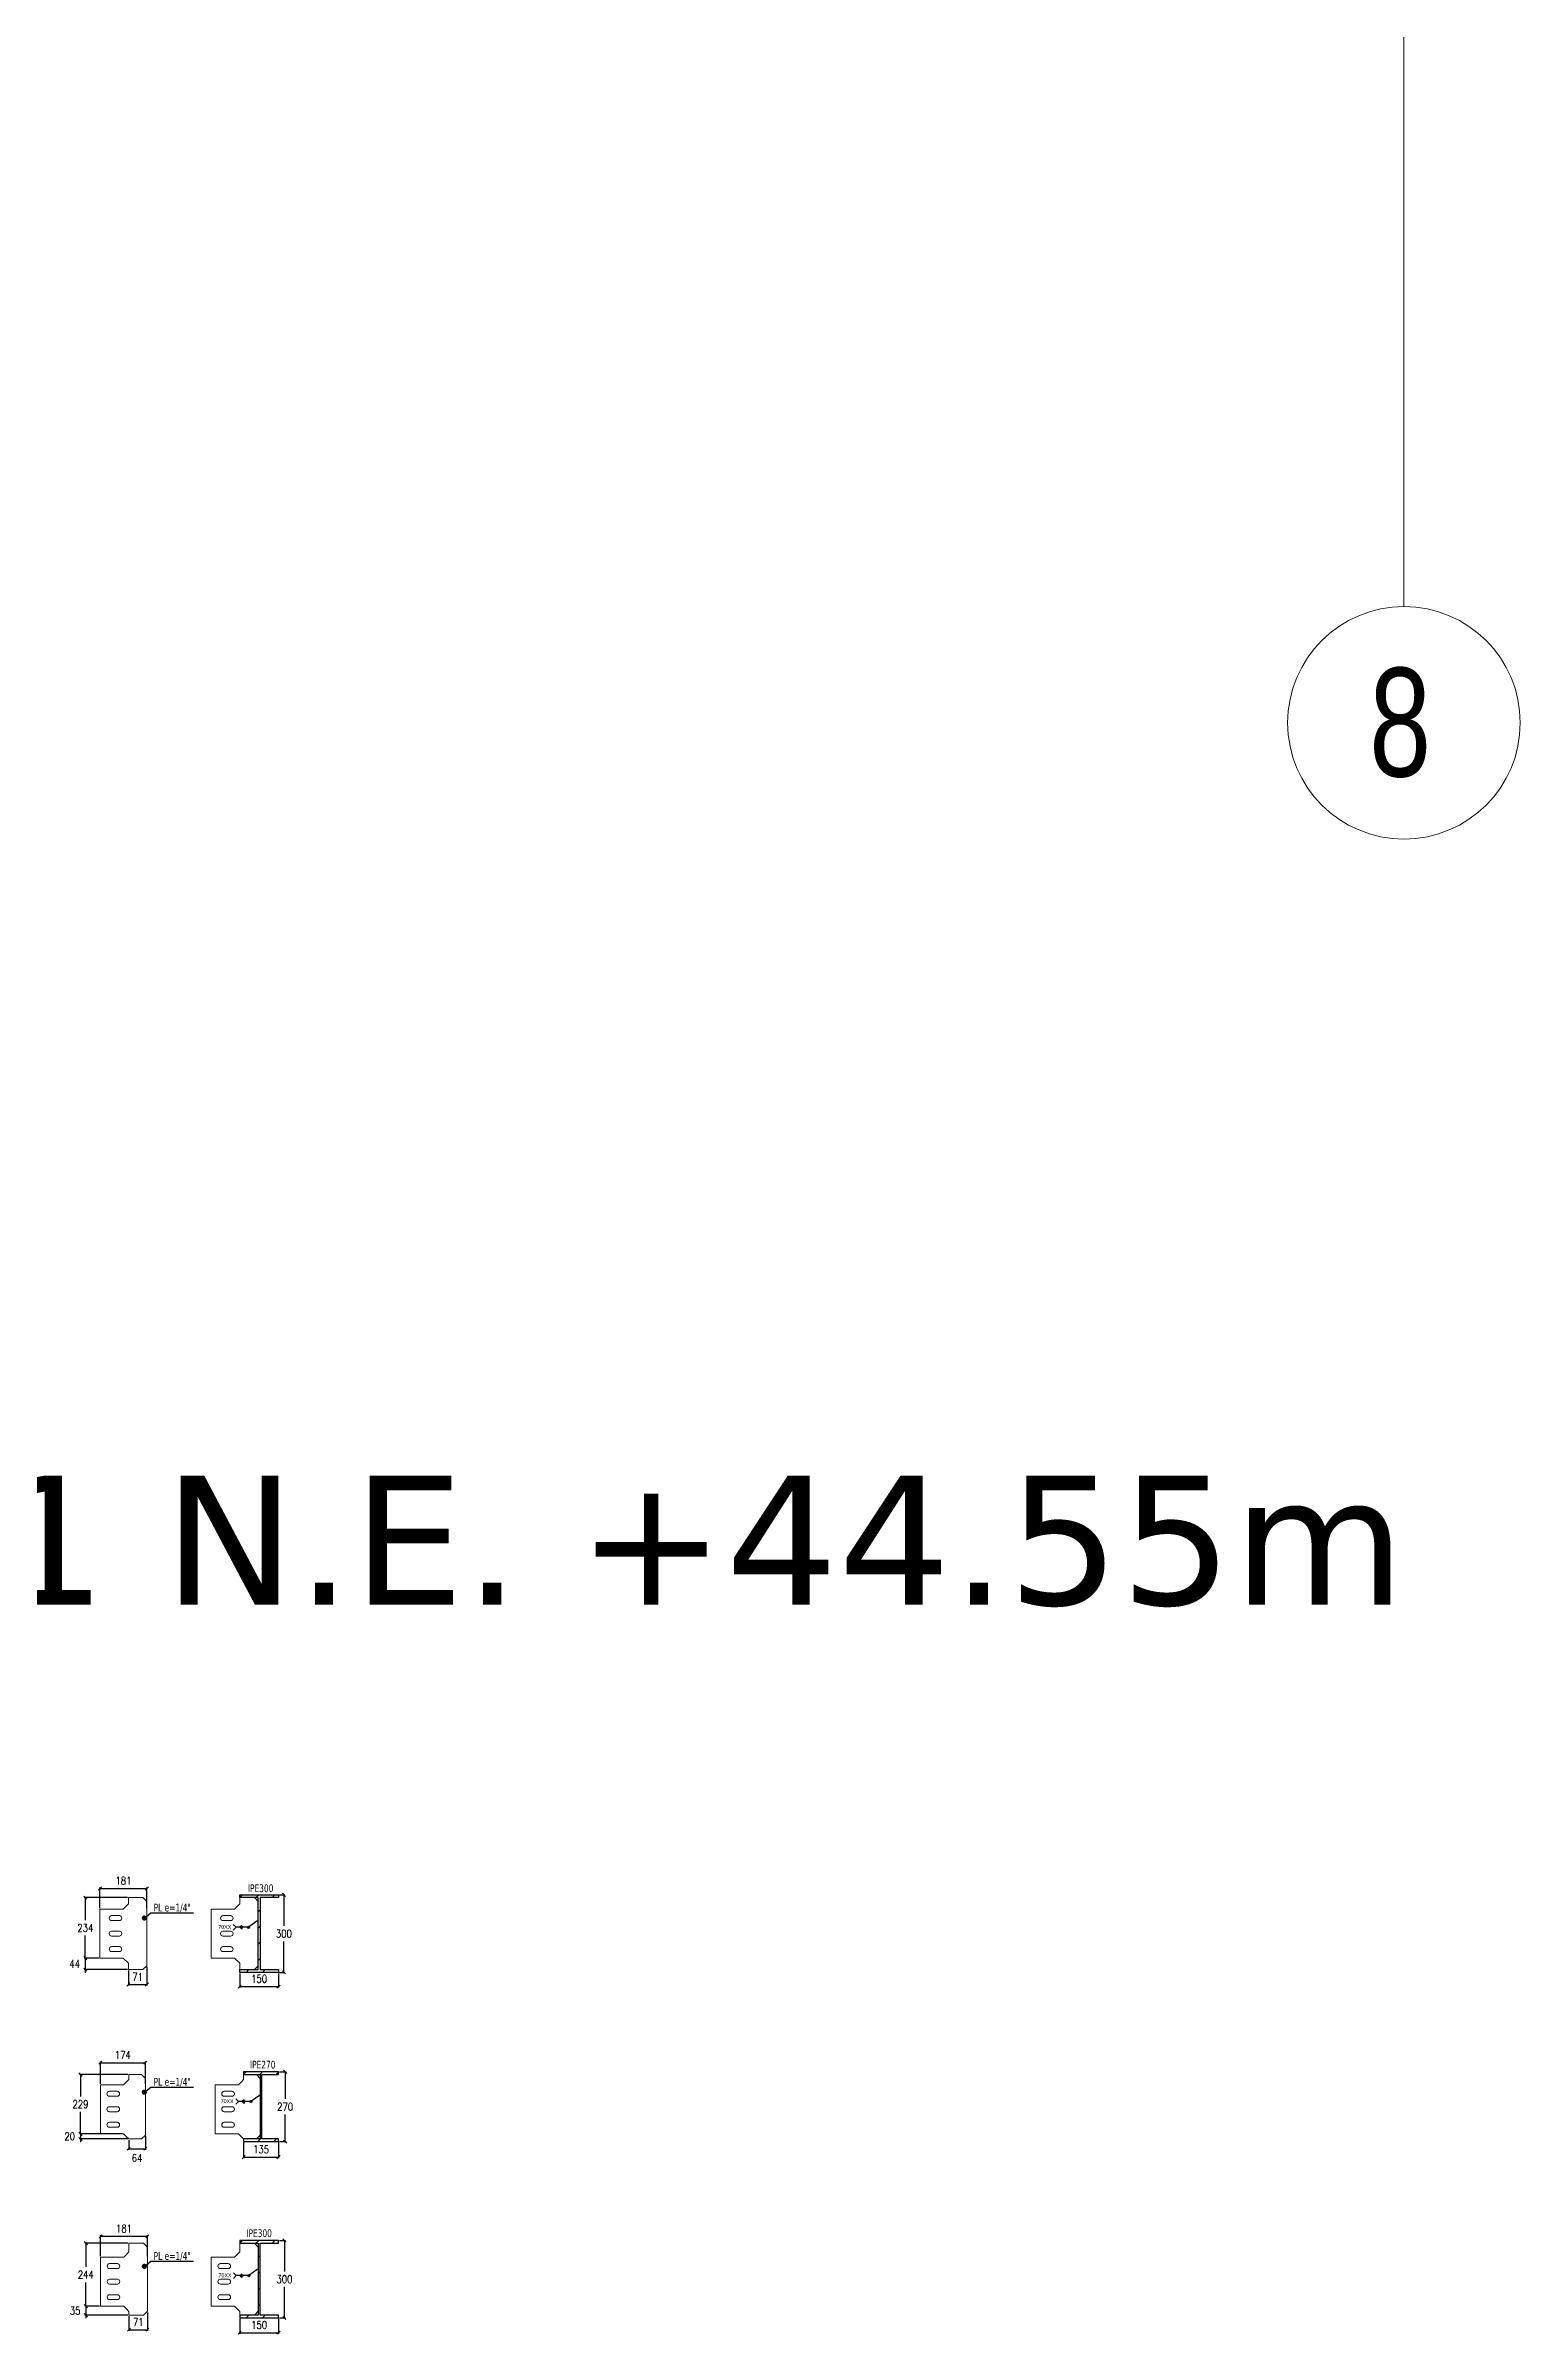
# Model space of a CAD drawing. Header units: millimetres. Extents: x -900 to 77642, y -21218 to 30657.
# Drawn here: x 8141 to 13847, y -11156 to -2299 of the extents above; entities that cross this region are included whole.
import ezdxf
from ezdxf.enums import TextEntityAlignment as Align

# ---------------------------------------------------------------- set-up
doc = ezdxf.new("R2010")
doc.units = ezdxf.units.MM
doc.header["$LTSCALE"] = 0.9
doc.linetypes.add('Grid Line', pattern=[3.33375, 1.905, -0.47625, 0.47625, -0.47625])
for name, color, linetype in [('COTAS', 8, 'Continuous'), ('TEXTO GENRAL', 3, 'Continuous'), ('TITULO', 3, 'Continuous')]:
    doc.layers.add(name, color=color, linetype=linetype)
for name, color, linetype, lineweight in [('E_EJES', 8, 'Continuous', 9), ('E_EJES-1', 8, 'Grid Line', 9), ('P-PLATINA', 6, 'Continuous', 15)]:
    doc.layers.add(name, color=color, linetype=linetype, lineweight=lineweight)
doc.styles.add('CNI_COTAS', font='romans.shx', dxfattribs={"width": 0.8})
doc.styles.add('ROMANS', font='DINGRAFO.SHX')
doc.styles.add('Swis721 LtCn BT', font='swisscl.ttf', dxfattribs={"height": 0.42})
doc.styles.add('TEXTO GENERAL', font='verdana.ttf', dxfattribs={"height": 0.9})
doc.styles.add('VERDANA', font='verdana.ttf')
doc.dimstyles.new('1.1', dxfattribs={"dimscale": 0, "dimtxt": 15, "dimasz": 20, "dimexe": 2, "dimexo": 2, "dimgap": 7, "dimtad": 1, "dimdec": 0, "dimzin": 4, "dimdsep": 46, "dimtxsty": 'CNI_COTAS', "dimblk": 'DOTSMALL', "dimcen": 0, "dimclrd": 256, "dimclrt": 3, "dimadec": 0, "dimazin": 0, "dimtfac": 1, "dimtdec": 0, "dimtmove": 2, "dimatfit": 0, "dimldrblk": 'DOT', "dimfxl": 0.05, "dimtolj": 1, "dimtzin": 0, "dimarcsym": 1})
doc.dimstyles.new('1.4', dxfattribs={"dimscale": 0, "dimtxt": 30, "dimasz": 12, "dimexe": 4, "dimexo": 4, "dimgap": 15, "dimtad": 1, "dimdec": 0, "dimzin": 4, "dimdsep": 46, "dimtxsty": 'CNI_COTAS', "dimblk": 'OBLIQUE', "dimcen": -0.09, "dimclrd": 256, "dimclrt": 3, "dimadec": 0, "dimazin": 0, "dimtfac": 1, "dimtdec": 0, "dimtmove": 2, "dimatfit": 0, "dimldrblk": 'DOT', "dimfxl": 0.05, "dimtolj": 1, "dimtzin": 0, "dimarcsym": 0})

# ---------------------------------------------------------------- blocks, each defined once
blk = doc.blocks.new('Grid - CNI_NOMBRE EJES-372759-_42_00m_N_E_-NIVEL-11 DOC')
at = {"layer": 'E_EJES'}
blk.add_circle((0, 0), 0.003, dxfattribs=at)
blk = doc.blocks.new('_Oblique')
at = {"color": 0, "linetype": 'ByBlock', "lineweight": -2}
blk.add_line((-0.5, -0.5), (0.5, 0.5), dxfattribs=at)
blk = doc.blocks.new('*D563')
at = {"layer": 'COTAS', "color": 0, "lineweight": -2, "transparency": 16777216}
for p, q in [((8350.7, -9506.3), (8350.7, -9426.7)), ((8532.1, -9506.3), (8532.1, -9426.7))]:
    blk.add_line(p, q, dxfattribs=at)
at = {"layer": 'COTAS', "lineweight": -2, "transparency": 16777216}
blk.add_line((8350.7, -9430.7), (8532.1, -9430.7), dxfattribs=at)
at = {"layer": 'Defpoints', "color": 0, "transparency": 16777216}
for p in [(8532.1, -9430.7), (8350.7, -9510.3), (8532.1, -9510.3)]:
    blk.add_point(p, dxfattribs=at)
at = {"layer": 'COTAS', "lineweight": -2, "transparency": 16777216, "xscale": 12, "yscale": 12, "zscale": 12, "rotation": 180}
blk.add_blockref('_Oblique', (8350.7, -9430.7), dxfattribs=at)
at = {"layer": 'COTAS', "lineweight": -2, "transparency": 16777216, "xscale": 12, "yscale": 12, "zscale": 12}
blk.add_blockref('_Oblique', (8532.1, -9430.7), dxfattribs=at)
at = {"layer": 'COTAS', "color": 3, "transparency": 16777216, "insert": (8441.4, -9400.7), "char_height": 30, "attachment_point": 5, "style": 'CNI_COTAS'}
blk.add_mtext('\\A1;181', dxfattribs=at)
blk = doc.blocks.new('_Dot')
at = {"color": 0, "linetype": 'ByBlock', "lineweight": -2}
blk.add_line((-0.5, 0), (-1, 0), dxfattribs=at)
at = {"color": 0, "linetype": 'ByBlock', "const_width": 0.5}
blk.add_lwpolyline([(-0.25, 0, 1), (0.25, 0, 1)], format="xyb", close=True, dxfattribs=at)
blk = doc.blocks.new('*D564')
at = {"layer": 'COTAS', "color": 0, "lineweight": -2, "transparency": 16777216}
for p, q in [((8456.7, -9466), (8289.8, -9466)), ((8346.7, -9700.3), (8289.8, -9700.3))]:
    blk.add_line(p, q, dxfattribs=at)
at = {"layer": 'COTAS', "lineweight": -2, "transparency": 16777216}
for p, q in [((8293.8, -9466), (8293.8, -9553.1)), ((8293.8, -9700.3), (8293.8, -9613.1))]:
    blk.add_line(p, q, dxfattribs=at)
at = {"layer": 'Defpoints', "color": 0, "transparency": 16777216}
for p in [(8460.7, -9466), (8293.8, -9700.3), (8350.7, -9700.3)]:
    blk.add_point(p, dxfattribs=at)
at = {"layer": 'COTAS', "lineweight": -2, "transparency": 16777216, "xscale": 12, "yscale": 12, "zscale": 12}
for p, rotation in [((8293.8, -9466), 90), ((8293.8, -9700.3), 270)]:
    blk.add_blockref('_Oblique', p, dxfattribs=dict(at, rotation=rotation))
at = {"layer": 'COTAS', "color": 3, "transparency": 16777216, "insert": (8293.8, -9583.1), "char_height": 30, "attachment_point": 5, "rotation": 0.01, "style": 'CNI_COTAS'}
blk.add_mtext('\\A1;234', dxfattribs=at)
blk = doc.blocks.new('*D565')
at = {"layer": 'COTAS', "color": 0, "lineweight": -2, "transparency": 16777216}
for p, q in [((8346.7, -9700.3), (8289.8, -9700.3)), ((8456.7, -9744.6), (8289.8, -9744.6))]:
    blk.add_line(p, q, dxfattribs=at)
at = {"layer": 'COTAS', "lineweight": -2, "transparency": 16777216}
for p, q in [((8293.8, -9700.3), (8293.8, -9688.3)), ((8293.8, -9700.3), (8293.8, -9744.6)), ((8293.8, -9744.6), (8293.8, -9756.6))]:
    blk.add_line(p, q, dxfattribs=at)
at = {"layer": 'Defpoints', "color": 0, "transparency": 16777216}
for p in [(8350.7, -9700.3), (8293.8, -9744.6), (8460.7, -9744.6)]:
    blk.add_point(p, dxfattribs=at)
at = {"layer": 'COTAS', "lineweight": -2, "transparency": 16777216, "xscale": 12, "yscale": 12, "zscale": 12}
for p, rotation in [((8293.8, -9700.3), 270), ((8293.8, -9744.6), 90)]:
    blk.add_blockref('_Oblique', p, dxfattribs=dict(at, rotation=rotation))
at = {"layer": 'COTAS', "color": 3, "transparency": 16777216, "insert": (8252.3, -9722.4), "char_height": 30, "attachment_point": 5, "rotation": 0.01, "style": 'CNI_COTAS'}
blk.add_mtext('\\A1;44', dxfattribs=at)
blk = doc.blocks.new('*D566')
at = {"layer": 'COTAS', "color": 0, "lineweight": -2, "transparency": 16777216}
for p, q in [((8532.1, -9733.6), (8532.1, -9806.4)), ((8460.7, -9748.6), (8460.7, -9806.4))]:
    blk.add_line(p, q, dxfattribs=at)
at = {"layer": 'COTAS', "lineweight": -2, "transparency": 16777216}
blk.add_line((8460.7, -9802.4), (8532.1, -9802.4), dxfattribs=at)
at = {"layer": 'Defpoints', "color": 0, "transparency": 16777216}
for p in [(8532.1, -9729.6), (8460.7, -9744.6), (8532.1, -9802.4)]:
    blk.add_point(p, dxfattribs=at)
at = {"layer": 'COTAS', "lineweight": -2, "transparency": 16777216, "xscale": 12, "yscale": 12, "zscale": 12, "rotation": 180}
blk.add_blockref('_Oblique', (8460.7, -9802.4), dxfattribs=at)
at = {"layer": 'COTAS', "lineweight": -2, "transparency": 16777216, "xscale": 12, "yscale": 12, "zscale": 12}
blk.add_blockref('_Oblique', (8532.1, -9802.4), dxfattribs=at)
at = {"layer": 'COTAS', "color": 3, "transparency": 16777216, "insert": (8496.4, -9772.4), "char_height": 30, "attachment_point": 5, "style": 'CNI_COTAS'}
blk.add_mtext('\\A1;71', dxfattribs=at)
blk = doc.blocks.new('*D567')
at = {"layer": 'COTAS', "color": 0, "lineweight": -2, "transparency": 16777216}
for p, q in [((8891.5, -9759.3), (8891.5, -9814.2)), ((9041.5, -9759.3), (9041.5, -9814.2))]:
    blk.add_line(p, q, dxfattribs=at)
at = {"layer": 'COTAS', "lineweight": -2, "transparency": 16777216}
blk.add_line((8891.5, -9810.2), (9041.5, -9810.2), dxfattribs=at)
at = {"layer": 'Defpoints', "color": 0, "transparency": 16777216}
for p in [(8891.5, -9755.3), (9041.5, -9755.3), (9041.5, -9810.2)]:
    blk.add_point(p, dxfattribs=at)
at = {"layer": 'COTAS', "lineweight": -2, "transparency": 16777216, "xscale": 12, "yscale": 12, "zscale": 12, "rotation": 180}
blk.add_blockref('_Oblique', (8891.5, -9810.2), dxfattribs=at)
at = {"layer": 'COTAS', "lineweight": -2, "transparency": 16777216, "xscale": 12, "yscale": 12, "zscale": 12}
blk.add_blockref('_Oblique', (9041.5, -9810.2), dxfattribs=at)
at = {"layer": 'COTAS', "color": 3, "transparency": 16777216, "insert": (8966.5, -9780.2), "char_height": 30, "attachment_point": 5, "style": 'CNI_COTAS'}
blk.add_mtext('\\A1;150', dxfattribs=at)
blk = doc.blocks.new('*D568')
at = {"layer": 'COTAS', "color": 0, "lineweight": -2, "transparency": 16777216}
for p, q in [((9045.5, -9455.3), (9066.4, -9455.3)), ((9045.5, -9755.3), (9066.4, -9755.3))]:
    blk.add_line(p, q, dxfattribs=at)
at = {"layer": 'COTAS', "lineweight": -2, "transparency": 16777216}
for p, q in [((9062.4, -9455.3), (9062.4, -9575.3)), ((9062.4, -9755.3), (9062.4, -9635.3))]:
    blk.add_line(p, q, dxfattribs=at)
at = {"layer": 'Defpoints', "color": 0, "transparency": 16777216}
for p in [(9041.5, -9455.3), (9062.4, -9455.3), (9041.5, -9755.3)]:
    blk.add_point(p, dxfattribs=at)
at = {"layer": 'COTAS', "lineweight": -2, "transparency": 16777216, "xscale": 12, "yscale": 12, "zscale": 12}
for p, rotation in [((9062.4, -9455.3), 90), ((9062.4, -9755.3), 270)]:
    blk.add_blockref('_Oblique', p, dxfattribs=dict(at, rotation=rotation))
at = {"layer": 'COTAS', "color": 3, "transparency": 16777216, "insert": (9062.4, -9605.3), "char_height": 30, "attachment_point": 5, "rotation": 0.01, "style": 'CNI_COTAS'}
blk.add_mtext('\\A1;300', dxfattribs=at)
blk = doc.blocks.new('_DotSmall')
at = {"color": 0, "linetype": 'ByBlock', "const_width": 0.5}
blk.add_lwpolyline([(-0.0625, 0, 1), (0.0625, 0, 1)], format="xyb", close=True, dxfattribs=at)
blk = doc.blocks.new('SOLDADURA FILETE ALREDEDOR')
h = blk.add_hatch(color=256)
h.dxf.hatch_style = 1
h.paths.add_polyline_path([(5064, 3679), (5060, 3684), (5066, 3685)])
for p, q in [((5016, 3649), (4948, 3649)), ((4979, 3659), (4969, 3649)), ((4979, 3639), (4969, 3649)), ((4979, 3649), (4979, 3659)), ((4979, 3649), (4979, 3639)), ((5062, 3682), (5016, 3649))]:
    blk.add_line(p, q)
blk.add_lwpolyline([(4933, 3634), (4948, 3649), (4933, 3664)])
blk.add_lwpolyline([(5066, 3685), (5064, 3679), (5060, 3684)], close=True)
blk.add_circle((5016, 3649), 5.81)
at = {"layer": 'TITULO', "style": 'ROMANS'}
for s, height, p in [('70XX', 21, (4851, 3640)), ('6', 7.5, (4981, 3651)), ('6', 7.5, (4981, 3639))]:
    blk.add_text(s, height=height, dxfattribs=at).set_placement(p)
blk = doc.blocks.new('*D569')
at = {"layer": 'COTAS', "color": 0, "lineweight": -2, "transparency": 16777216}
for p, q in [((8352, -10186), (8352, -10100.8)), ((8526.2, -10186), (8526.2, -10100.8))]:
    blk.add_line(p, q, dxfattribs=at)
at = {"layer": 'COTAS', "lineweight": -2, "transparency": 16777216}
blk.add_line((8352, -10104.8), (8526.2, -10104.8), dxfattribs=at)
at = {"layer": 'Defpoints', "color": 0, "transparency": 16777216}
for p in [(8526.2, -10104.8), (8352, -10190), (8526.2, -10190)]:
    blk.add_point(p, dxfattribs=at)
at = {"layer": 'COTAS', "lineweight": -2, "transparency": 16777216, "xscale": 12, "yscale": 12, "zscale": 12, "rotation": 180}
blk.add_blockref('_Oblique', (8352, -10104.8), dxfattribs=at)
at = {"layer": 'COTAS', "lineweight": -2, "transparency": 16777216, "xscale": 12, "yscale": 12, "zscale": 12}
blk.add_blockref('_Oblique', (8526.2, -10104.8), dxfattribs=at)
at = {"layer": 'COTAS', "color": 3, "transparency": 16777216, "insert": (8439.1, -10074.8), "char_height": 30, "attachment_point": 5, "style": 'CNI_COTAS'}
blk.add_mtext('\\A1;174', dxfattribs=at)
blk = doc.blocks.new('*D570')
at = {"layer": 'COTAS', "color": 0, "lineweight": -2, "transparency": 16777216}
for p, q in [((8458, -10150.5), (8271.1, -10150.5)), ((8348, -10380), (8271.1, -10380))]:
    blk.add_line(p, q, dxfattribs=at)
at = {"layer": 'COTAS', "lineweight": -2, "transparency": 16777216}
for p, q in [((8275.1, -10150.5), (8275.1, -10235.3)), ((8275.1, -10380), (8275.1, -10295.3))]:
    blk.add_line(p, q, dxfattribs=at)
at = {"layer": 'Defpoints', "color": 0, "transparency": 16777216}
for p in [(8462, -10150.5), (8275.1, -10380), (8352, -10380)]:
    blk.add_point(p, dxfattribs=at)
at = {"layer": 'COTAS', "lineweight": -2, "transparency": 16777216, "xscale": 12, "yscale": 12, "zscale": 12}
for p, rotation in [((8275.1, -10150.5), 90), ((8275.1, -10380), 270)]:
    blk.add_blockref('_Oblique', p, dxfattribs=dict(at, rotation=rotation))
at = {"layer": 'COTAS', "color": 3, "transparency": 16777216, "insert": (8275.1, -10265.3), "char_height": 30, "attachment_point": 5, "rotation": 0.01, "style": 'CNI_COTAS'}
blk.add_mtext('\\A1;229', dxfattribs=at)
blk = doc.blocks.new('*D571')
at = {"layer": 'COTAS', "color": 0, "lineweight": -2, "transparency": 16777216}
for p, q in [((8438, -10380), (8271.1, -10380)), ((8458, -10400.1), (8271.1, -10400.1))]:
    blk.add_line(p, q, dxfattribs=at)
at = {"layer": 'COTAS', "lineweight": -2, "transparency": 16777216}
for p, q in [((8275.1, -10380), (8275.1, -10368)), ((8275.1, -10380), (8275.1, -10400.1)), ((8275.1, -10400.1), (8275.1, -10412.1))]:
    blk.add_line(p, q, dxfattribs=at)
at = {"layer": 'Defpoints', "color": 0, "transparency": 16777216}
for p in [(8275.1, -10400.1), (8442, -10380), (8462, -10400.1)]:
    blk.add_point(p, dxfattribs=at)
at = {"layer": 'COTAS', "lineweight": -2, "transparency": 16777216, "xscale": 12, "yscale": 12, "zscale": 12}
for p, rotation in [((8275.1, -10380), 270), ((8275.1, -10400.1), 90)]:
    blk.add_blockref('_Oblique', p, dxfattribs=dict(at, rotation=rotation))
at = {"layer": 'COTAS', "color": 3, "transparency": 16777216, "insert": (8233.6, -10390.1), "char_height": 30, "attachment_point": 5, "rotation": 0.01, "style": 'CNI_COTAS'}
blk.add_mtext('\\A1;20', dxfattribs=at)
blk = doc.blocks.new('*D572')
at = {"layer": 'COTAS', "color": 0, "lineweight": -2, "transparency": 16777216}
for p, q in [((8462, -10404.1), (8462, -10441.9)), ((8526.2, -10389.1), (8526.2, -10441.9))]:
    blk.add_line(p, q, dxfattribs=at)
at = {"layer": 'COTAS', "lineweight": -2, "transparency": 16777216}
blk.add_line((8462, -10437.9), (8526.2, -10437.9), dxfattribs=at)
at = {"layer": 'Defpoints', "color": 0, "transparency": 16777216}
for p in [(8462, -10400.1), (8526.2, -10385.1), (8526.2, -10437.9)]:
    blk.add_point(p, dxfattribs=at)
at = {"layer": 'COTAS', "lineweight": -2, "transparency": 16777216, "xscale": 12, "yscale": 12, "zscale": 12, "rotation": 180}
blk.add_blockref('_Oblique', (8462, -10437.9), dxfattribs=at)
at = {"layer": 'COTAS', "lineweight": -2, "transparency": 16777216, "xscale": 12, "yscale": 12, "zscale": 12}
blk.add_blockref('_Oblique', (8526.2, -10437.9), dxfattribs=at)
at = {"layer": 'COTAS', "color": 3, "transparency": 16777216, "insert": (8494.1, -10473.9), "char_height": 30, "attachment_point": 5, "style": 'CNI_COTAS'}
blk.add_mtext('\\A1;64', dxfattribs=at)
blk = doc.blocks.new('*D573')
at = {"layer": 'COTAS', "color": 0, "lineweight": -2, "transparency": 16777216}
for p, q in [((8906.5, -10414.3), (8906.5, -10474.3)), ((9041.5, -10414.3), (9041.5, -10474.3))]:
    blk.add_line(p, q, dxfattribs=at)
at = {"layer": 'COTAS', "lineweight": -2, "transparency": 16777216}
blk.add_line((8906.5, -10470.3), (9041.5, -10470.3), dxfattribs=at)
at = {"layer": 'Defpoints', "color": 0, "transparency": 16777216}
for p in [(8906.5, -10410.3), (9041.5, -10410.3), (9041.5, -10470.3)]:
    blk.add_point(p, dxfattribs=at)
at = {"layer": 'COTAS', "lineweight": -2, "transparency": 16777216, "xscale": 12, "yscale": 12, "zscale": 12, "rotation": 180}
blk.add_blockref('_Oblique', (8906.5, -10470.3), dxfattribs=at)
at = {"layer": 'COTAS', "lineweight": -2, "transparency": 16777216, "xscale": 12, "yscale": 12, "zscale": 12}
blk.add_blockref('_Oblique', (9041.5, -10470.3), dxfattribs=at)
at = {"layer": 'COTAS', "color": 3, "transparency": 16777216, "insert": (8974, -10440.3), "char_height": 30, "attachment_point": 5, "style": 'CNI_COTAS'}
blk.add_mtext('\\A1;135', dxfattribs=at)
blk = doc.blocks.new('*D574')
at = {"layer": 'COTAS', "color": 0, "lineweight": -2, "transparency": 16777216}
for p, q in [((9045.5, -10140.3), (9071.2, -10140.3)), ((9045.5, -10410.3), (9071.2, -10410.3))]:
    blk.add_line(p, q, dxfattribs=at)
at = {"layer": 'COTAS', "lineweight": -2, "transparency": 16777216}
for p, q in [((9067.2, -10140.3), (9067.2, -10245.3)), ((9067.2, -10410.3), (9067.2, -10305.3))]:
    blk.add_line(p, q, dxfattribs=at)
at = {"layer": 'Defpoints', "color": 0, "transparency": 16777216}
for p in [(9041.5, -10140.3), (9067.2, -10140.3), (9041.5, -10410.3)]:
    blk.add_point(p, dxfattribs=at)
at = {"layer": 'COTAS', "lineweight": -2, "transparency": 16777216, "xscale": 12, "yscale": 12, "zscale": 12}
for p, rotation in [((9067.2, -10140.3), 90), ((9067.2, -10410.3), 270)]:
    blk.add_blockref('_Oblique', p, dxfattribs=dict(at, rotation=rotation))
at = {"layer": 'COTAS', "color": 3, "transparency": 16777216, "insert": (9067.2, -10275.3), "char_height": 30, "attachment_point": 5, "rotation": 0.01, "style": 'CNI_COTAS'}
blk.add_mtext('\\A1;270', dxfattribs=at)
blk = doc.blocks.new('*D575')
at = {"layer": 'COTAS', "color": 0, "lineweight": -2, "transparency": 16777216}
for p, q in [((8458.9, -10803.4), (8291.9, -10803.4)), ((8348.9, -11047.1), (8291.9, -11047.1))]:
    blk.add_line(p, q, dxfattribs=at)
at = {"layer": 'COTAS', "lineweight": -2, "transparency": 16777216}
for p, q in [((8295.9, -10803.4), (8295.9, -10895.2)), ((8295.9, -11047.1), (8295.9, -10955.2))]:
    blk.add_line(p, q, dxfattribs=at)
at = {"layer": 'Defpoints', "color": 0, "transparency": 16777216}
for p in [(8462.9, -10803.4), (8295.9, -11047.1), (8352.9, -11047.1)]:
    blk.add_point(p, dxfattribs=at)
at = {"layer": 'COTAS', "lineweight": -2, "transparency": 16777216, "xscale": 12, "yscale": 12, "zscale": 12}
for p, rotation in [((8295.9, -10803.4), 90), ((8295.9, -11047.1), 270)]:
    blk.add_blockref('_Oblique', p, dxfattribs=dict(at, rotation=rotation))
at = {"layer": 'COTAS', "color": 3, "transparency": 16777216, "insert": (8295.9, -10925.2), "char_height": 30, "attachment_point": 5, "rotation": 0.01, "style": 'CNI_COTAS'}
blk.add_mtext('\\A1;244', dxfattribs=at)
blk = doc.blocks.new('*D576')
at = {"layer": 'COTAS', "color": 0, "lineweight": -2, "transparency": 16777216}
for p, q in [((8348.9, -11047.1), (8291.9, -11047.1)), ((8458.9, -11082), (8291.9, -11082))]:
    blk.add_line(p, q, dxfattribs=at)
at = {"layer": 'COTAS', "lineweight": -2, "transparency": 16777216}
for p, q in [((8295.9, -11047.1), (8295.9, -11035.1)), ((8295.9, -11047.1), (8295.9, -11082)), ((8295.9, -11082), (8295.9, -11094))]:
    blk.add_line(p, q, dxfattribs=at)
at = {"layer": 'Defpoints', "color": 0, "transparency": 16777216}
for p in [(8352.9, -11047.1), (8295.9, -11082), (8462.9, -11082)]:
    blk.add_point(p, dxfattribs=at)
at = {"layer": 'COTAS', "lineweight": -2, "transparency": 16777216, "xscale": 12, "yscale": 12, "zscale": 12}
for p, rotation in [((8295.9, -11047.1), 270), ((8295.9, -11082), 90)]:
    blk.add_blockref('_Oblique', p, dxfattribs=dict(at, rotation=rotation))
at = {"layer": 'COTAS', "color": 3, "transparency": 16777216, "insert": (8254.4, -11064.5), "char_height": 30, "attachment_point": 5, "rotation": 0.01, "style": 'CNI_COTAS'}
blk.add_mtext('\\A1;35', dxfattribs=at)
blk = doc.blocks.new('*D577')
at = {"layer": 'COTAS', "color": 0, "lineweight": -2, "transparency": 16777216}
for p, q in [((8462.9, -11086), (8462.9, -11142.3)), ((8534.3, -11071), (8534.3, -11142.3))]:
    blk.add_line(p, q, dxfattribs=at)
at = {"layer": 'COTAS', "lineweight": -2, "transparency": 16777216}
blk.add_line((8462.9, -11138.3), (8534.3, -11138.3), dxfattribs=at)
at = {"layer": 'Defpoints', "color": 0, "transparency": 16777216}
for p in [(8534.3, -11067), (8462.9, -11082), (8534.3, -11138.3)]:
    blk.add_point(p, dxfattribs=at)
at = {"layer": 'COTAS', "lineweight": -2, "transparency": 16777216, "xscale": 12, "yscale": 12, "zscale": 12, "rotation": 180}
blk.add_blockref('_Oblique', (8462.9, -11138.3), dxfattribs=at)
at = {"layer": 'COTAS', "lineweight": -2, "transparency": 16777216, "xscale": 12, "yscale": 12, "zscale": 12}
blk.add_blockref('_Oblique', (8534.3, -11138.3), dxfattribs=at)
at = {"layer": 'COTAS', "color": 3, "transparency": 16777216, "insert": (8498.6, -11108.3), "char_height": 30, "attachment_point": 5, "style": 'CNI_COTAS'}
blk.add_mtext('\\A1;71', dxfattribs=at)
blk = doc.blocks.new('*D578')
at = {"layer": 'COTAS', "color": 0, "lineweight": -2, "transparency": 16777216}
for p, q in [((8352.9, -10853.1), (8352.9, -10772.7)), ((8534.3, -10853.1), (8534.3, -10772.7))]:
    blk.add_line(p, q, dxfattribs=at)
at = {"layer": 'COTAS', "lineweight": -2, "transparency": 16777216}
blk.add_line((8352.9, -10776.7), (8534.3, -10776.7), dxfattribs=at)
at = {"layer": 'Defpoints', "color": 0, "transparency": 16777216}
for p in [(8534.3, -10776.7), (8352.9, -10857.1), (8534.3, -10857.1)]:
    blk.add_point(p, dxfattribs=at)
at = {"layer": 'COTAS', "lineweight": -2, "transparency": 16777216, "xscale": 12, "yscale": 12, "zscale": 12, "rotation": 180}
blk.add_blockref('_Oblique', (8352.9, -10776.7), dxfattribs=at)
at = {"layer": 'COTAS', "lineweight": -2, "transparency": 16777216, "xscale": 12, "yscale": 12, "zscale": 12}
blk.add_blockref('_Oblique', (8534.3, -10776.7), dxfattribs=at)
at = {"layer": 'COTAS', "color": 3, "transparency": 16777216, "insert": (8443.6, -10746.7), "char_height": 30, "attachment_point": 5, "style": 'CNI_COTAS'}
blk.add_mtext('\\A1;181', dxfattribs=at)
blk = doc.blocks.new('*D579')
at = {"layer": 'COTAS', "color": 0, "lineweight": -2, "transparency": 16777216}
for p, q in [((8891.5, -11096.7), (8891.5, -11153.7)), ((9041.5, -11096.7), (9041.5, -11153.7))]:
    blk.add_line(p, q, dxfattribs=at)
at = {"layer": 'COTAS', "lineweight": -2, "transparency": 16777216}
blk.add_line((8891.5, -11149.7), (9041.5, -11149.7), dxfattribs=at)
at = {"layer": 'Defpoints', "color": 0, "transparency": 16777216}
for p in [(8891.5, -11092.7), (9041.5, -11092.7), (9041.5, -11149.7)]:
    blk.add_point(p, dxfattribs=at)
at = {"layer": 'COTAS', "lineweight": -2, "transparency": 16777216, "xscale": 12, "yscale": 12, "zscale": 12, "rotation": 180}
blk.add_blockref('_Oblique', (8891.5, -11149.7), dxfattribs=at)
at = {"layer": 'COTAS', "lineweight": -2, "transparency": 16777216, "xscale": 12, "yscale": 12, "zscale": 12}
blk.add_blockref('_Oblique', (9041.5, -11149.7), dxfattribs=at)
at = {"layer": 'COTAS', "color": 3, "transparency": 16777216, "insert": (8966.5, -11119.7), "char_height": 30, "attachment_point": 5, "style": 'CNI_COTAS'}
blk.add_mtext('\\A1;150', dxfattribs=at)
blk = doc.blocks.new('*D580')
at = {"layer": 'COTAS', "color": 0, "lineweight": -2, "transparency": 16777216}
for p, q in [((9045.5, -10792.7), (9068.4, -10792.7)), ((9045.5, -11092.7), (9068.4, -11092.7))]:
    blk.add_line(p, q, dxfattribs=at)
at = {"layer": 'COTAS', "lineweight": -2, "transparency": 16777216}
for p, q in [((9064.4, -10792.7), (9064.4, -10912.7)), ((9064.4, -11092.7), (9064.4, -10972.7))]:
    blk.add_line(p, q, dxfattribs=at)
at = {"layer": 'Defpoints', "color": 0, "transparency": 16777216}
for p in [(9041.5, -10792.7), (9064.4, -10792.7), (9041.5, -11092.7)]:
    blk.add_point(p, dxfattribs=at)
at = {"layer": 'COTAS', "lineweight": -2, "transparency": 16777216, "xscale": 12, "yscale": 12, "zscale": 12}
for p, rotation in [((9064.4, -10792.7), 90), ((9064.4, -11092.7), 270)]:
    blk.add_blockref('_Oblique', p, dxfattribs=dict(at, rotation=rotation))
at = {"layer": 'COTAS', "color": 3, "transparency": 16777216, "insert": (9064.4, -10942.7), "char_height": 30, "attachment_point": 5, "rotation": 0.01, "style": 'CNI_COTAS'}
blk.add_mtext('\\A1;300', dxfattribs=at)

msp = doc.modelspace()

# ---------------------------------------------------------------- hatches: boundary and pattern name
at = {"linetype": 'Continuous'}
h = msp.add_hatch(dxfattribs=at)
h.set_pattern_fill('', scale=14, style=0, pattern_type=0)
h.set_pattern_definition([(45, (8891.5, -9465.96), (-31.431, 31.431), [])])
h.paths.add_polyline_path([(8891.5, -9455.3), (8891.5, -9466), (8963, -9466), (8963, -9744.6), (8891.5, -9744.6), (8891.5, -9755.3), (9041.5, -9755.3), (9041.5, -9744.6), (8970.1, -9744.6), (8970.1, -9466), (9041.5, -9466), (9041.5, -9455.3)])
h = msp.add_hatch(dxfattribs=at)
h.set_pattern_fill('', scale=14, style=0, pattern_type=0)
h.set_pattern_definition([(45, (8906.5, -10150.54), (-31.431, 31.431), [])])
h.paths.add_polyline_path([(8906.5, -10140.3), (8906.5, -10150.5), (8970.7, -10150.5), (8970.7, -10400.1), (8906.5, -10400.1), (8906.5, -10410.3), (9041.5, -10410.3), (9041.5, -10400.1), (8977.3, -10400.1), (8977.3, -10150.5), (9041.5, -10150.5), (9041.5, -10140.3)])
h = msp.add_hatch(dxfattribs=at)
h.set_pattern_fill('', scale=14, style=0, pattern_type=0)
h.set_pattern_definition([(45, (8891.5, -10803.377), (-31.431, 31.431), [])])
h.paths.add_polyline_path([(8891.5, -10792.7), (8891.5, -10803.4), (8963, -10803.4), (8963, -11082), (8891.5, -11082), (8891.5, -11092.7), (9041.5, -11092.7), (9041.5, -11082), (8970.1, -11082), (8970.1, -10803.4), (9041.5, -10803.4), (9041.5, -10792.7)])

# ---------------------------------------------------------------- linework, layer by layer
at = {"color": 2, "linetype": 'Continuous'}
for p, q in [((8891.5, -9466), (8891.5, -9455.3)), ((8891.5, -9455.3), (9041.5, -9455.3)), ((8963, -9466), (8891.5, -9466)), ((8963, -9744.6), (8963, -9466)), ((9041.5, -9466), (8970.1, -9466)), ((8970.1, -9466), (8970.1, -9744.6)), ((9041.5, -9455.3), (9041.5, -9466)), ((8891.5, -9755.3), (8891.5, -9744.6)), ((8891.5, -9744.6), (8963, -9744.6)), ((9041.5, -9755.3), (8891.5, -9755.3)), ((8970.1, -9744.6), (9041.5, -9744.6)), ((9041.5, -9744.6), (9041.5, -9755.3)), ((9041.5, -10140.3), (8906.5, -10140.3)), ((8906.5, -10140.3), (8906.5, -10150.5)), ((8906.5, -10150.5), (8970.7, -10150.5)), ((8970.7, -10150.5), (8970.7, -10400.1)), ((8977.3, -10400.1), (8977.3, -10150.5)), ((8977.3, -10150.5), (9041.5, -10150.5)), ((9041.5, -10150.5), (9041.5, -10140.3)), ((8970.7, -10400.1), (8906.5, -10400.1)), ((8906.5, -10400.1), (8906.5, -10410.3)), ((8906.5, -10410.3), (9041.5, -10410.3)), ((9041.5, -10400.1), (8977.3, -10400.1)), ((9041.5, -10410.3), (9041.5, -10400.1))]:
    msp.add_line(p, q, dxfattribs=at)
msp.add_lwpolyline([(8891.5, -11092.7), (9041.5, -11092.7), (9041.5, -11082), (8970.1, -11082), (8970.1, -10803.4), (9041.5, -10803.4), (9041.5, -10792.7), (8891.5, -10792.7), (8891.5, -10803.4), (8963, -10803.4), (8963, -11082), (8891.5, -11082)], close=True, dxfattribs=at)
at = {"layer": 'E_EJES-1'}
msp.add_line((13396.7, -4469.6), (13396.7, 29756.6), dxfattribs=at)
at = {"layer": 'P-PLATINA', "color": 6, "linetype": 'Continuous'}
for points in [[(8532.1, -9729.6), (8517.1, -9744.6), (8460.7, -9744.6), (8460.7, -9720.3), (8440.7, -9700.3), (8350.7, -9700.3), (8350.7, -9510.3), (8440.7, -9510.3), (8460.7, -9490.3), (8460.7, -9466), (8517.1, -9466), (8532.1, -9481)], [(8963, -9729.6), (8948, -9744.6), (8891.5, -9744.6), (8891.5, -9720.3), (8871.5, -9700.3), (8781.5, -9700.3), (8781.5, -9510.3), (8871.5, -9510.3), (8891.5, -9490.3), (8891.5, -9466), (8948, -9466), (8963, -9481)], [(8442, -10190), (8352, -10190), (8352, -10380), (8442, -10380), (8452, -10390.1), (8462, -10400.1), (8511.2, -10400.1), (8526.2, -10385.1), (8526.2, -10165.5), (8511.2, -10150.5), (8462, -10150.5), (8462, -10170), (8452, -10180)], [(8886.5, -10190), (8796.5, -10190), (8796.5, -10380), (8886.5, -10380), (8896.5, -10390.1), (8906.5, -10400.1), (8955.7, -10400.1), (8970.7, -10385.1), (8970.7, -10165.5), (8955.7, -10150.5), (8906.5, -10150.5), (8906.5, -10170), (8896.5, -10180)], [(8462.9, -10803.4), (8462.9, -10837.1), (8452.9, -10847.1), (8442.9, -10857.1), (8352.9, -10857.1), (8352.9, -11047.1), (8442.9, -11047.1), (8452.9, -11057.1), (8462.9, -11067.1), (8462.9, -11082), (8519.3, -11082), (8534.3, -11067), (8534.3, -10818.4), (8519.3, -10803.4)], [(8891.5, -10803.4), (8891.5, -10837.1), (8881.5, -10847.1), (8871.5, -10857.1), (8781.5, -10857.1), (8781.5, -11047.1), (8871.5, -11047.1), (8881.5, -11057.1), (8891.5, -11067.1), (8891.5, -11082), (8948, -11082), (8963, -11067), (8963, -10818.4), (8948, -10803.4)]]:
    msp.add_lwpolyline(points, close=True, dxfattribs=at)
for points in [[(8395.7, -9554.8), (8395.7, -9554.8), (8392, -9554), (8388.9, -9552), (8386.9, -9548.9), (8386.2, -9545.3), (8386.9, -9541.6), (8388.9, -9538.5), (8392, -9536.5), (8395.7, -9535.8), (8395.7, -9535.8)], [(8395.7, -9535.8), (8425.7, -9535.8), (8429.3, -9536.5), (8432.4, -9538.5), (8434.4, -9541.6), (8435.2, -9545.3), (8434.4, -9548.9), (8432.4, -9552), (8429.3, -9554), (8425.7, -9554.8), (8395.7, -9554.8)], [(8826.5, -9554.8), (8826.5, -9554.8), (8822.9, -9554), (8819.8, -9552), (8817.7, -9548.9), (8817, -9545.3), (8817.7, -9541.6), (8819.8, -9538.5), (8822.9, -9536.5), (8826.5, -9535.8), (8826.5, -9535.8)], [(8826.5, -9535.8), (8856.5, -9535.8), (8860.1, -9536.5), (8863.2, -9538.5), (8865.3, -9541.6), (8866, -9545.3), (8865.3, -9548.9), (8863.2, -9552), (8860.1, -9554), (8856.5, -9554.8), (8826.5, -9554.8)], [(8395.7, -9614.8), (8395.7, -9614.8), (8392, -9614), (8388.9, -9612), (8386.9, -9608.9), (8386.2, -9605.3), (8386.9, -9601.6), (8388.9, -9598.5), (8392, -9596.5), (8395.7, -9595.8), (8395.7, -9595.8)], [(8395.7, -9595.8), (8425.7, -9595.8), (8429.3, -9596.5), (8432.4, -9598.5), (8434.4, -9601.6), (8435.2, -9605.3), (8434.4, -9608.9), (8432.4, -9612), (8429.3, -9614), (8425.7, -9614.8), (8395.7, -9614.8)], [(8826.5, -9614.8), (8826.5, -9614.8), (8822.9, -9614), (8819.8, -9612), (8817.7, -9608.9), (8817, -9605.3), (8817.7, -9601.6), (8819.8, -9598.5), (8822.9, -9596.5), (8826.5, -9595.8), (8826.5, -9595.8)], [(8826.5, -9595.8), (8856.5, -9595.8), (8860.1, -9596.5), (8863.2, -9598.5), (8865.3, -9601.6), (8866, -9605.3), (8865.3, -9608.9), (8863.2, -9612), (8860.1, -9614), (8856.5, -9614.8), (8826.5, -9614.8)], [(8395.7, -9674.8), (8395.7, -9674.8), (8392, -9674), (8388.9, -9672), (8386.9, -9668.9), (8386.2, -9665.3), (8386.9, -9661.6), (8388.9, -9658.5), (8392, -9656.5), (8395.7, -9655.8), (8395.7, -9655.8)], [(8395.7, -9655.8), (8425.7, -9655.8), (8429.3, -9656.5), (8432.4, -9658.5), (8434.4, -9661.6), (8435.2, -9665.3), (8434.4, -9668.9), (8432.4, -9672), (8429.3, -9674), (8425.7, -9674.8), (8395.7, -9674.8)], [(8826.5, -9674.8), (8826.5, -9674.8), (8822.9, -9674), (8819.8, -9672), (8817.7, -9668.9), (8817, -9665.3), (8817.7, -9661.6), (8819.8, -9658.5), (8822.9, -9656.5), (8826.5, -9655.8), (8826.5, -9655.8)], [(8826.5, -9655.8), (8856.5, -9655.8), (8860.1, -9656.5), (8863.2, -9658.5), (8865.3, -9661.6), (8866, -9665.3), (8865.3, -9668.9), (8863.2, -9672), (8860.1, -9674), (8856.5, -9674.8), (8826.5, -9674.8)], [(8393.6, -10234.5), (8387, -10234.5), (8383.4, -10233.8), (8380.3, -10231.7), (8378.2, -10228.6), (8377.5, -10225), (8378.2, -10221.4), (8380.3, -10218.3), (8383.4, -10216.2), (8387, -10215.5), (8393.6, -10215.5)], [(8387, -10215.5), (8417, -10215.5), (8420.6, -10216.2), (8423.7, -10218.3), (8425.8, -10221.4), (8426.5, -10225), (8425.8, -10228.6), (8423.7, -10231.7), (8420.6, -10233.8), (8417, -10234.5), (8387, -10234.5)], [(8838.1, -10234.5), (8831.5, -10234.5), (8827.9, -10233.8), (8824.8, -10231.7), (8822.7, -10228.6), (8822, -10225), (8822.7, -10221.4), (8824.8, -10218.3), (8827.9, -10216.2), (8831.5, -10215.5), (8838.1, -10215.5)], [(8831.5, -10215.5), (8861.5, -10215.5), (8865.1, -10216.2), (8868.2, -10218.3), (8870.3, -10221.4), (8871, -10225), (8870.3, -10228.6), (8868.2, -10231.7), (8865.1, -10233.8), (8861.5, -10234.5), (8831.5, -10234.5)], [(8393.6, -10294.5), (8387, -10294.5), (8383.4, -10293.8), (8380.3, -10291.7), (8378.2, -10288.6), (8377.5, -10285), (8378.2, -10281.4), (8380.3, -10278.3), (8383.4, -10276.2), (8387, -10275.5), (8393.6, -10275.5)], [(8393.6, -10354.5), (8387, -10354.5), (8383.4, -10353.8), (8380.3, -10351.7), (8378.2, -10348.6), (8377.5, -10345), (8378.2, -10341.4), (8380.3, -10338.3), (8383.4, -10336.2), (8387, -10335.5), (8393.6, -10335.5)], [(8387, -10275.5), (8417, -10275.5), (8420.6, -10276.2), (8423.7, -10278.3), (8425.8, -10281.4), (8426.5, -10285), (8425.8, -10288.6), (8423.7, -10291.7), (8420.6, -10293.8), (8417, -10294.5), (8387, -10294.5)], [(8387, -10335.5), (8417, -10335.5), (8420.6, -10336.2), (8423.7, -10338.3), (8425.8, -10341.4), (8426.5, -10345), (8425.8, -10348.6), (8423.7, -10351.7), (8420.6, -10353.8), (8417, -10354.5), (8387, -10354.5)], [(8838.1, -10294.5), (8831.5, -10294.5), (8827.9, -10293.8), (8824.8, -10291.7), (8822.7, -10288.6), (8822, -10285), (8822.7, -10281.4), (8824.8, -10278.3), (8827.9, -10276.2), (8831.5, -10275.5), (8838.1, -10275.5)], [(8838.1, -10354.5), (8831.5, -10354.5), (8827.9, -10353.8), (8824.8, -10351.7), (8822.7, -10348.6), (8822, -10345), (8822.7, -10341.4), (8824.8, -10338.3), (8827.9, -10336.2), (8831.5, -10335.5), (8838.1, -10335.5)], [(8831.5, -10275.5), (8861.5, -10275.5), (8865.1, -10276.2), (8868.2, -10278.3), (8870.3, -10281.4), (8871, -10285), (8870.3, -10288.6), (8868.2, -10291.7), (8865.1, -10293.8), (8861.5, -10294.5), (8831.5, -10294.5)], [(8831.5, -10335.5), (8861.5, -10335.5), (8865.1, -10336.2), (8868.2, -10338.3), (8870.3, -10341.4), (8871, -10345), (8870.3, -10348.6), (8868.2, -10351.7), (8865.1, -10353.8), (8861.5, -10354.5), (8831.5, -10354.5)], [(8394.5, -10901.6), (8387.9, -10901.6), (8384.2, -10900.9), (8381.1, -10898.8), (8379.1, -10895.7), (8378.4, -10892.1), (8379.1, -10888.4), (8381.1, -10885.4), (8384.2, -10883.3), (8387.9, -10882.6), (8394.5, -10882.6)], [(8387.9, -10882.6), (8417.9, -10882.6), (8421.5, -10883.3), (8424.6, -10885.4), (8426.6, -10888.4), (8427.4, -10892.1), (8426.6, -10895.7), (8424.6, -10898.8), (8421.5, -10900.9), (8417.9, -10901.6), (8387.9, -10901.6)], [(8823.1, -10901.6), (8816.5, -10901.6), (8812.9, -10900.9), (8809.8, -10898.8), (8807.7, -10895.7), (8807, -10892.1), (8807.7, -10888.4), (8809.8, -10885.4), (8812.9, -10883.3), (8816.5, -10882.6), (8823.1, -10882.6)], [(8816.5, -10882.6), (8846.5, -10882.6), (8850.1, -10883.3), (8853.2, -10885.4), (8855.3, -10888.4), (8856, -10892.1), (8855.3, -10895.7), (8853.2, -10898.8), (8850.1, -10900.9), (8846.5, -10901.6), (8816.5, -10901.6)], [(8387.9, -10942.6), (8417.9, -10942.6), (8421.5, -10943.3), (8424.6, -10945.4), (8426.6, -10948.4), (8427.4, -10952.1), (8426.6, -10955.7), (8424.6, -10958.8), (8421.5, -10960.9), (8417.9, -10961.6), (8394.5, -10961.6), (8387.9, -10961.6), (8384.2, -10960.9), (8381.1, -10958.8), (8379.1, -10955.7), (8378.4, -10952.1), (8379.1, -10948.4), (8381.1, -10945.4), (8384.2, -10943.3), (8387.9, -10942.6), (8394.5, -10942.6)], [(8816.5, -10942.6), (8846.5, -10942.6), (8850.1, -10943.3), (8853.2, -10945.4), (8855.3, -10948.4), (8856, -10952.1), (8855.3, -10955.7), (8853.2, -10958.8), (8850.1, -10960.9), (8846.5, -10961.6), (8823.1, -10961.6), (8816.5, -10961.6), (8812.9, -10960.9), (8809.8, -10958.8), (8807.7, -10955.7), (8807, -10952.1), (8807.7, -10948.4), (8809.8, -10945.4), (8812.9, -10943.3), (8816.5, -10942.6), (8823.1, -10942.6)], [(8394.5, -11021.6), (8387.9, -11021.6), (8384.2, -11020.9), (8381.1, -11018.8), (8379.1, -11015.7), (8378.4, -11012.1), (8379.1, -11008.4), (8381.1, -11005.4), (8384.2, -11003.3), (8387.9, -11002.6), (8394.5, -11002.6)], [(8387.9, -11002.6), (8417.9, -11002.6), (8421.5, -11003.3), (8424.6, -11005.4), (8426.6, -11008.4), (8427.4, -11012.1), (8426.6, -11015.7), (8424.6, -11018.8), (8421.5, -11020.9), (8417.9, -11021.6), (8387.9, -11021.6)], [(8823.1, -11021.6), (8816.5, -11021.6), (8812.9, -11020.9), (8809.8, -11018.8), (8807.7, -11015.7), (8807, -11012.1), (8807.7, -11008.4), (8809.8, -11005.4), (8812.9, -11003.3), (8816.5, -11002.6), (8823.1, -11002.6)], [(8816.5, -11002.6), (8846.5, -11002.6), (8850.1, -11003.3), (8853.2, -11005.4), (8855.3, -11008.4), (8856, -11012.1), (8855.3, -11015.7), (8853.2, -11018.8), (8850.1, -11020.9), (8846.5, -11021.6), (8816.5, -11021.6)]]:
    msp.add_lwpolyline(points, dxfattribs=at)

# ---------------------------------------------------------------- block references
at = {"xscale": 0.7104614331683008, "yscale": 0.7104614331683008, "zscale": 0.7104614331683008}
for p in [(5361.9, -12173.3), (5371.1, -12847.5), (5362.8, -13521.4)]:
    msp.add_blockref('SOLDADURA FILETE ALREDEDOR', p, dxfattribs=at)
at = {"layer": 'E_EJES', "xscale": 149999.9999999999, "yscale": 149999.9999999999, "zscale": 149999.9999999999}
msp.add_blockref('Grid - CNI_NOMBRE EJES-372759-_42_00m_N_E_-NIVEL-11 DOC', (13396.7, -4919.6), dxfattribs=at)

# ---------------------------------------------------------------- texts
at = {"color": 96, "style": 'VERDANA', "width": 0.7}
for s, p in [('IPE300', (8972.3, -9429.6)), ('PL e=1/4"', (8630.1, -9504.6)), ('PL e=1/4"', (8630.1, -10178.8)), ('IPE270', (8980.2, -10112.3)), ('IPE300', (8966.3, -10764.6)), ('PL e=1/4"', (8630.1, -10852.8))]:
    msp.add_text(s, height=30, dxfattribs=at).set_placement(p, align=Align.MIDDLE_CENTER)
at = {"layer": 'E_EJES', "insert": (13262.3, -4707), "char_height": 420, "width": 312.658, "attachment_point": 1, "style": 'Swis721 LtCn BT'}
msp.add_mtext('8', dxfattribs=at)
at = {"layer": 'TEXTO GENRAL', "color": 3, "style": 'TEXTO GENERAL'}
msp.add_text('PLANTA DE PISO 11 N.E. +44.55m', height=500, dxfattribs=at).set_placement((7517.3, -8082.6), align=Align.MIDDLE_CENTER)

# ---------------------------------------------------------------- dimensions: what is measured, and where the dimension line sits
at = {"layer": 'COTAS'}
for base, p1, p2, picture, middle in [((8532.1, -9430.7), (8350.7, -9510.3), (8532.1, -9510.3), '*D563', (8441.4, -9400.7)), ((8532.1, -9802.4), (8460.7, -9744.6), (8532.1, -9729.6), '*D566', (8496.4, -9772.4)), ((9041.5, -9810.2), (8891.5, -9755.3), (9041.5, -9755.3), '*D567', (8966.5, -9780.2)), ((8526.2, -10104.8), (8352, -10190), (8526.2, -10190), '*D569', (8439.1, -10074.8)), ((9041.5, -10470.3), (8906.5, -10410.3), (9041.5, -10410.3), '*D573', (8974, -10440.3)), ((8534.3, -10776.7), (8352.9, -10857.1), (8534.3, -10857.1), '*D578', (8443.6, -10746.7)), ((8534.3, -11138.3), (8462.9, -11082), (8534.3, -11067), '*D577', (8498.6, -11108.3)), ((9041.5, -11149.7), (8891.5, -11092.7), (9041.5, -11092.7), '*D579', (8966.5, -11119.7))]:
    dim = msp.add_linear_dim(base=base, p1=p1, p2=p2, dimstyle='1.4', override={"dimscale": 1}, dxfattribs=at)
    dim.commit()
    dim.dimension.update_dxf_attribs({"geometry": picture, "text_midpoint": middle})
for base, p1, p2, picture, middle in [((8293.8, -9700.3), (8460.7, -9466), (8350.7, -9700.3), '*D564', (8293.8, -9583.1)), ((9062.4, -9455.3), (9041.5, -9755.3), (9041.5, -9455.3), '*D568', (9062.4, -9605.3)), ((8293.8, -9744.6), (8350.7, -9700.3), (8460.7, -9744.6), '*D565', (8252.3, -9722.4)), ((8275.0675, -10379.9884), (8461.9947, -10150.5384), (8351.9947, -10379.9884), '*D570', (8275.0675, -10265.2634)), ((9067.2, -10140.3), (9041.5, -10410.3), (9041.5, -10140.3), '*D574', (9067.2, -10275.3)), ((8275.1, -10400.1), (8442, -10380), (8462, -10400.1), '*D571', (8233.6, -10390.1)), ((8295.9, -11047.1), (8462.9, -10803.4), (8352.9, -11047.1), '*D575', (8295.9, -10925.2)), ((9064.4, -10792.7), (9041.5, -11092.7), (9041.5, -10792.7), '*D580', (9064.4, -10942.7)), ((8295.9, -11082), (8352.9, -11047.1), (8462.9, -11082), '*D576', (8254.4, -11064.5))]:
    dim = msp.add_linear_dim(base=base, p1=p1, p2=p2, angle=90, dimstyle='1.4', override={"dimscale": 1}, dxfattribs=at)
    dim.commit()
    dim.dimension.update_dxf_attribs({"geometry": picture, "text_midpoint": middle, "text_rotation": 0.01})
dim = msp.add_linear_dim(base=(8526.2, -10437.9), p1=(8462, -10400.1), p2=(8526.2, -10385.1), dimstyle='1.4', override={"dimscale": 1}, dxfattribs=at)
dim.commit()
dim.dimension.update_dxf_attribs({"geometry": '*D572', "text_midpoint": (8494.1, -10473.9), "dimtype": 160})

# ---------------------------------------------------------------- leaders
for points in [[(8522.3, -9544.9), (8547.9, -9525), (8712.5, -9525)], [(8522.3, -10219.1), (8547.9, -10199.2), (8712.5, -10199.2)], [(8522.3, -10893), (8547.9, -10873.1), (8712.5, -10873.1)]]:
    msp.add_leader(points, dimstyle='1.1', override={"dimscale": 1}, dxfattribs=at)

doc.saveas('drawing.dxf')
